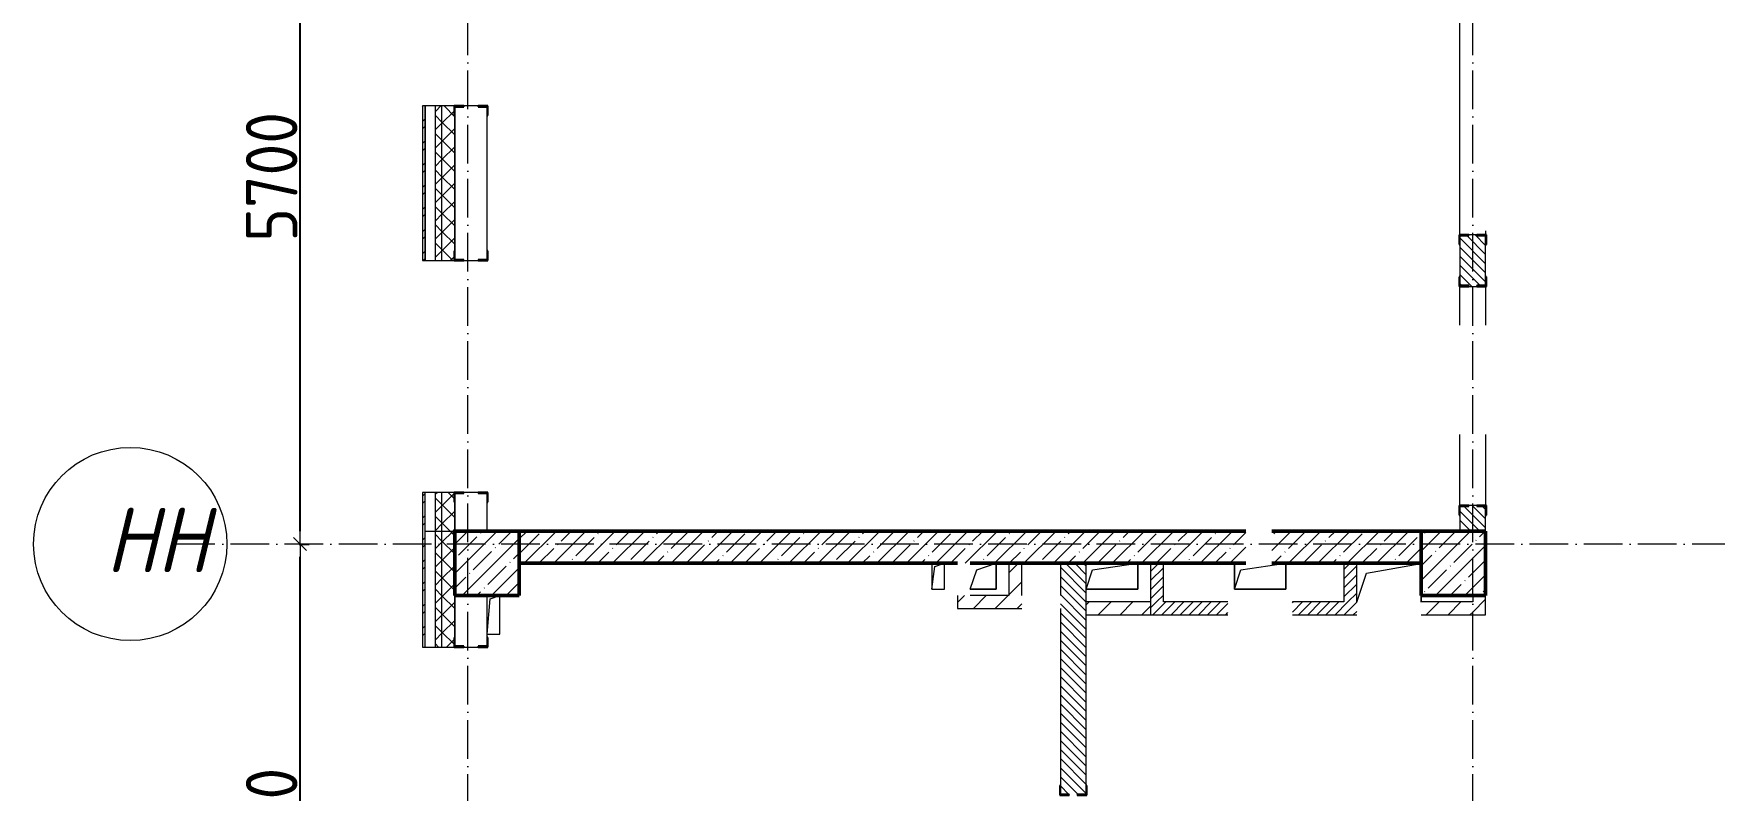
# Model space of a CAD drawing. Header units: millimetres. Extents: x -401725 to 250493, y 305116 to 802890.
# Drawn here: x -21310 to -8267, y 524684 to 530559 of the extents above; entities that cross this region are included whole.
import ezdxf

# ---------------------------------------------------------------- set-up
doc = ezdxf.new("R2010")
doc.units = ezdxf.units.MM
doc.linetypes.add('50_200_ШТРИХ_1Т_ш5_п1_п1_', pattern=[700, 500, -100, 0, -100])
for name, color, linetype, lineweight in [('A-____-____-DIMS', 7, 'Continuous', 9), ('A-FLOR-____-OTLN', 7, 'Continuous', 9), ('A-GENM-____-MCUT', 7, 'Continuous', 25), ('A-GENM-____-OTLN', 7, 'Continuous', 9), ('A-GENM-____-OTLN-1', 7, 'Continuous', 25), ('A-WALL-____-MCUT', 7, 'Continuous', 13), ('A-WALL-____-MCUT-1', 7, 'Continuous', 9), ('A-WALL-____-MCUT-2', 7, 'Continuous', 50), ('A-WALL-____-PATT-1', 7, 'Continuous', 9), ('A-WALL-FNSH-MCUT-1', 7, 'Continuous', 9), ('I-WALL-____-OTLN', 7, 'Continuous', 9), ('S-COLS-____-MCUT', 7, 'Continuous', 50), ('S-COLS-____-OTLN', 7, 'Continuous', 9), ('S-GRID-____-IDEN', 7, 'Continuous', 9), ('S-GRID-____-OTLN-1', 7, '50_200_ШТРИХ_1Т_ш5_п1_п1_', 9)]:
    doc.layers.add(name, color=color, linetype=linetype, lineweight=lineweight)
doc.styles.add('ISOCPEUR_I_9', font='isocpeui.ttf', dxfattribs={"width": 0.9, "height": 250})
doc.styles.add('СПДС', font='isocpeur.ttf', dxfattribs={"width": 0.9})
doc.dimstyles.new('Размера А3', dxfattribs={"dimtxt": 200, "dimasz": 100, "dimexe": 70, "dimexo": 100, "dimgap": 20, "dimtad": 1, "dimdec": 0, "dimrnd": 10, "dimzin": 0, "dimdsep": 46, "dimtxsty": 'СПДС', "dimblk": 'ARROWHEAD_6', "dimcen": 1, "dimclrd": 256, "dimclre": 256, "dimclrt": 256, "dimazin": 0, "dimtfac": 1, "dimtdec": 0, "dimtmove": 2, "dimatfit": 3, "dimfxl": 1, "dimtolj": 1, "dimtzin": 0, "dimarcsym": 0})
pattern_1 = [(135, (-15591.663, 459015.94), (-35.35534, -35.35534), [])]
pattern_2 = [(45, (-15591.663, 459015.94), (-35.35534, 35.35534), [])]
pattern_3 = [(45, (-15591.66, 459015.94), (-84.85281, 84.85281), [])]
pattern_4 = [(45, (-15591.66, 459015.94), (-70.71068, 70.71068), []), (135, (-15591.66, 459015.94), (-70.71068, -70.71068), [])]
pattern_5 = [(45, (-15591.66, 459015.94), (-85.53659, 85.53659), []), (45, (-15534.64, 459015.94), (-85.53659, 85.53659), [])]

# ---------------------------------------------------------------- blocks, each defined once
blk = doc.blocks.new('BSC_Колонна _Прямоугольная - 500х500-V22-АР1_План отверстий 2 этажа в осях 1-64_Ю-ЯЯ')
at = {"layer": 'S-COLS-____-OTLN'}
h = blk.add_hatch(dxfattribs=at)
h.set_pattern_fill('FP_31', color=256, style=0, pattern_type=2)
h.set_pattern_definition([(45, (2200, -67431.04), (-114.04925, 114.04925), []), (45, (2314.05, -67431.04), (-114.04925, 114.04925), [201.613, -40.323, 3.353, -36.97])])
h.paths.add_polyline_path([(-250, -250), (250, -250), (250, 250), (-250, 250)], flags=0)
at = {"layer": 'S-COLS-____-MCUT'}
for p, q in [((250, 250), (-250, 250)), ((-250, 250), (-250, -250)), ((250, -250), (250, 250)), ((-250, -250), (250, -250))]:
    blk.add_line(p, q, dxfattribs=at)
blk = doc.blocks.new('BSC_Колонна _Прямоугольная - 500х500-V23-АР1_План отверстий 2 этажа в осях 1-64_Ю-ЯЯ')
at = {"layer": 'S-COLS-____-OTLN'}
h = blk.add_hatch(dxfattribs=at)
h.set_pattern_fill('FP_32', color=256, style=0, pattern_type=2)
h.set_pattern_definition([(45, (-5300, -67431.04), (-114.04925, 114.04925), []), (45, (-5185.95, -67431.04), (-114.04925, 114.04925), [201.613, -40.323, 3.353, -36.97])])
h.paths.add_polyline_path([(-250, -250), (250, -250), (250, 250), (-250, 250)], flags=0)
at = {"layer": 'S-COLS-____-MCUT'}
for p, q in [((250, 250), (-250, 250)), ((-250, 250), (-250, -250)), ((250, -250), (250, 250)), ((-250, -250), (250, -250))]:
    blk.add_line(p, q, dxfattribs=at)
blk = doc.blocks.new('Фахверк_СКБ_Уголок - 250_2700-27497298-АР1_План отверстий 2 этажа в осях 1-64_Ю-ЯЯ')
at = {"layer": 'A-GENM-____-MCUT'}
for p, q in [((200, 181), (125, 181)), ((125, 181), (125, 106)), ((131, 106), (131, 175)), ((131, 175), (200, 175)), ((200, 175), (200, 181)), ((125, 106), (131, 106)), ((131, -6), (125, -6)), ((125, -6), (125, -81)), ((125, -81), (200, -81)), ((131, -75), (131, -6)), ((200, -75), (131, -75)), ((200, -81), (200, -75))]:
    blk.add_line(p, q, dxfattribs=at)
blk = doc.blocks.new('154_Стойка_СКБ_Уголок - СМ-2180_200-28268025-АР1_План отверстий 2 этажа в осях 1-64_Ю-ЯЯ')
at = {"layer": 'A-GENM-____-MCUT'}
for p, q in [((125, 156), (125, 81)), ((200, 156), (125, 156)), ((131, 81), (131, 150)), ((131, 150), (200, 150)), ((200, 150), (200, 156)), ((125, 81), (131, 81)), ((131, 19), (125, 19)), ((125, 19), (125, -56)), ((131, -50), (131, 19)), ((125, -56), (200, -56)), ((200, -50), (131, -50)), ((200, -56), (200, -50))]:
    blk.add_line(p, q, dxfattribs=at)
blk = doc.blocks.new('Фахверк_СКБ_Уголок - 200_3960_зеркало-28268689-АР1_План отверстий 2 этажа в осях 1-64_Ю-ЯЯ')
at = {"layer": 'A-GENM-____-MCUT'}
for p, q in [((200, 156), (125, 156)), ((125, 156), (125, 81)), ((131, 81), (131, 150)), ((131, 150), (200, 150)), ((200, 150), (200, 156)), ((125, 81), (131, 81)), ((131, 19), (125, 19)), ((125, 19), (125, -56)), ((131, -50), (131, 19)), ((125, -56), (200, -56)), ((200, -50), (131, -50)), ((200, -56), (200, -50))]:
    blk.add_line(p, q, dxfattribs=at)
blk = doc.blocks.new('Фахверк_СКБ_Уголок - 200_3960-28268576-АР1_План отверстий 2 этажа в осях 1-64_Ю-ЯЯ')
at = {"layer": 'A-GENM-____-MCUT'}
for p, q in [((200, 156), (125, 156)), ((125, 156), (125, 81)), ((131, 81), (131, 150)), ((131, 150), (200, 150)), ((200, 150), (200, 156)), ((125, 81), (131, 81)), ((131, 19), (125, 19)), ((125, 19), (125, -56)), ((131, -50), (131, 19)), ((125, -56), (200, -56)), ((200, -50), (131, -50)), ((200, -56), (200, -50))]:
    blk.add_line(p, q, dxfattribs=at)
blk = doc.blocks.new('AR_Отверстие прямоугольное _в плите_ - AR_Отверстие прямоугольное _в плите_-30510814-АР1_План отверстий 2 этажа в осях 1-64_Ю-ЯЯ')
at = {"layer": 'A-GENM-____-OTLN'}
for p, q in [((-25, 125), (50, 150)), ((50, -150), (50, 150)), ((-50, -150), (-25, 125)), ((-50, -150), (50, -150))]:
    blk.add_line(p, q, dxfattribs=at)
blk = doc.blocks.new('AR_Отверстие прямоугольное _в плите_ - AR_Отверстие прямоугольное _в плите_-V166-АР1_План отверстий 2 этажа в осях 1-64_Ю-ЯЯ')
at = {"layer": 'A-GENM-____-OTLN'}
for p, q in [((-50, 100), (-50, -100)), ((-50, -100), (-25, 75)), ((-25, 75), (50, 100)), ((50, -100), (50, 100)), ((-50, -100), (50, -100))]:
    blk.add_line(p, q, dxfattribs=at)
blk = doc.blocks.new('AR_Отверстие прямоугольное _в плите_ - AR_Отверстие прямоугольное _в плите_-V187-АР1_План отверстий 2 этажа в осях 1-64_Ю-ЯЯ')
at = {"layer": 'A-GENM-____-OTLN'}
for p, q in [((250, 150), (-250, 150)), ((-175, 75), (250, 150)), ((-250, -150), (-175, 75)), ((250, -150), (250, -100))]:
    blk.add_line(p, q, dxfattribs=at)
blk = doc.blocks.new('AR_Отверстие прямоугольное _в плите_ - AR_Отверстие прямоугольное _в плите_-V192-АР1_План отверстий 2 этажа в осях 1-64_Ю-ЯЯ')
at = {"layer": 'A-GENM-____-OTLN'}
for p, q in [((-100, -100), (-50, 50)), ((-50, 50), (100, 100)), ((100, -100), (100, 100)), ((-100, -100), (100, -100))]:
    blk.add_line(p, q, dxfattribs=at)
blk = doc.blocks.new('AR_Отверстие прямоугольное _в плите_ - AR_Отверстие прямоугольное _в плите_-30459223-АР1_План отверстий 2 этажа в осях 1-64_Ю-ЯЯ')
at = {"layer": 'A-GENM-____-OTLN'}
for p, q in [((-200, -100), (-150, 50)), ((-150, 50), (200, 100)), ((200, -100), (200, 100)), ((-200, -100), (200, -100))]:
    blk.add_line(p, q, dxfattribs=at)
blk = doc.blocks.new('AR_Отверстие прямоугольное _в плите_ - AR_Отверстие прямоугольное _в плите_-V202-АР1_План отверстий 2 этажа в осях 1-64_Ю-ЯЯ')
at = {"layer": 'A-GENM-____-OTLN'}
for p, q in [((-200, 100), (-200, -100)), ((-200, -100), (-150, 50)), ((-150, 50), (200, 100)), ((200, -100), (200, 100)), ((-200, -100), (200, -100))]:
    blk.add_line(p, q, dxfattribs=at)
blk = doc.blocks.new('Ось сетки - Круг_Ø6_00__ISO-2_5_0_9K_-25732049-АР1_План отверстий 2 этажа в осях 1-64_Ю-ЯЯ')
at = {"layer": 'S-GRID-____-IDEN'}
blk.add_circle((0, 0), 3, dxfattribs=at)
blk = doc.blocks.new('ARROWHEAD_6')
at = {"color": 0, "linetype": 'Continuous'}
for p, q in [((0, 0), (-1, 0)), ((-0.5, -0.5), (0.5, 0.5))]:
    blk.add_line(p, q, dxfattribs=at)
blk = doc.blocks.new('*D4617')
at = {"layer": 'A-____-____-DIMS', "lineweight": -2, "transparency": 16777216}
for p, q in [((-19249, 526597), (-19173, 526597)), ((-19243, 522197), (-19243, 526497)), ((-19249, 522097), (-19173, 522097))]:
    blk.add_line(p, q, dxfattribs=at)
at = {"layer": 'Defpoints', "color": 0, "lineweight": 30, "transparency": 16777216}
for p in [(-19349, 526597), (-19243, 526597), (-19349, 522097)]:
    blk.add_point(p, dxfattribs=at)
at = {"layer": 'A-____-____-DIMS', "lineweight": -2, "transparency": 16777216, "xscale": 100, "yscale": 100, "zscale": 100}
for p, rotation in [((-19243, 526597), 90), ((-19243, 522097), 270)]:
    blk.add_blockref('ARROWHEAD_6', p, dxfattribs=dict(at, rotation=rotation))
at = {"layer": 'A-____-____-DIMS', "transparency": 16777216, "insert": (-19463, 524347), "char_height": 400, "width": 2.56, "attachment_point": 5, "rotation": 90, "style": 'СПДС'}
blk.add_mtext('\\A1;4500', dxfattribs=at)
blk = doc.blocks.new('*D4618')
at = {"layer": 'A-____-____-DIMS', "lineweight": -2, "transparency": 16777216}
for p, q in [((-19249, 532297), (-19173, 532297)), ((-19243, 526697), (-19243, 532197)), ((-19249, 526597), (-19173, 526597))]:
    blk.add_line(p, q, dxfattribs=at)
at = {"layer": 'Defpoints', "color": 0, "lineweight": 30, "transparency": 16777216}
for p in [(-19349, 532297), (-19243, 532297), (-19349, 526597)]:
    blk.add_point(p, dxfattribs=at)
at = {"layer": 'A-____-____-DIMS', "lineweight": -2, "transparency": 16777216, "xscale": 100, "yscale": 100, "zscale": 100}
for p, rotation in [((-19243, 532297), 90), ((-19243, 526597), 270)]:
    blk.add_blockref('ARROWHEAD_6', p, dxfattribs=dict(at, rotation=rotation))
at = {"layer": 'A-____-____-DIMS', "transparency": 16777216, "insert": (-19463, 529447), "char_height": 400, "width": 2.49, "attachment_point": 5, "rotation": 90, "style": 'СПДС'}
blk.add_mtext('\\A1;5700', dxfattribs=at)
blk = doc.blocks.new('2этаж')
at = {"layer": 'S-GRID-____-OTLN-1', "color": 251, "ltscale": 0.6, "true_color": 0x636466}
for p, q in [((-17941.7, 511907.5), (-17941.7, 549908.8)), ((-10141.7, 511907.5), (-10141.7, 549908.8)), ((88482.7, 526597), (-20260.4, 526597))]:
    blk.add_line(p, q, dxfattribs=at)
at = {"layer": 'S-GRID-____-IDEN', "xscale": 250, "yscale": 250, "zscale": 99.99999999999993, "rotation": 89.9999999999998}
blk.add_blockref('Ось сетки - Круг_Ø6_00__ISO-2_5_0_9K_-25732049-АР1_План отверстий 2 этажа в осях 1-64_Ю-ЯЯ', (-20560.4, 526597), dxfattribs=at)
at = {"layer": 'S-GRID-____-IDEN', "insert": (-20750.1, 526878.9), "char_height": 500, "width": 447.342, "attachment_point": 1, "style": 'ISOCPEUR_I_9'}
blk.add_mtext('НН', dxfattribs=at)
at = {"layer": 'A-____-____-DIMS'}
for base, p1, p2, picture, middle in [((-19243.1, 532297), (-19349.1, 526597), (-19349.1, 532297), '*D4618', (-19463.1, 529447)), ((-19243.1, 526597), (-19349.1, 522097), (-19349.1, 526597), '*D4617', (-19463.1, 524347))]:
    dim = blk.add_linear_dim(base=base, p1=p1, p2=p2, angle=90, dimstyle='Размера А3', override={"dimtxt": 400}, dxfattribs=at)
    dim.commit()
    dim.dimension.update_dxf_attribs({"geometry": picture, "text_midpoint": middle})

msp = doc.modelspace()

# ---------------------------------------------------------------- hatches: boundary and pattern name
at = {"layer": 'A-WALL-____-PATT-1'}
h = msp.add_hatch(dxfattribs=at)
h.set_pattern_fill('FP_1', color=256, style=0, pattern_type=2)
h.set_pattern_definition(pattern_4)
h.paths.add_polyline_path([(-18141.6634, 526696.983), (-18141.6634, 526996.983), (-18191.6634, 526996.983), (-18191.6634, 526696.983)], flags=0)
h.paths.add_polyline_path([(-18141.6634, 528796.983), (-18141.6634, 529996.983), (-18191.6634, 529996.983), (-18191.6634, 528796.983)], flags=0)
h.paths.add_polyline_path([(-18141.6634, 531796.983), (-18141.6634, 532046.983), (-18191.6634, 532046.983), (-18191.6634, 531796.983)], flags=0)
h = msp.add_hatch(dxfattribs=at)
h.set_pattern_fill('FP_1', color=256, style=0, pattern_type=2)
h.set_pattern_definition(pattern_4)
h.paths.add_polyline_path([(-18141.6634, 526696.983), (-18041.6634, 526696.983), (-18041.6634, 526921.983), (-18047.6634, 526921.983), (-18047.6634, 526996.983), (-18141.6634, 526996.983), (-18141.6634, 526734.2131)], flags=0)
h.paths.add_polyline_path([(-18047.6634, 528796.983), (-18047.6634, 528871.983), (-18041.6634, 528871.983), (-18041.6634, 529921.983), (-18047.6634, 529921.983), (-18047.6634, 529996.983), (-18141.6634, 529996.983), (-18141.6634, 528796.983)], flags=0)
h.paths.add_polyline_path([(-18047.6634, 531796.983), (-18047.6634, 531871.983), (-18041.6634, 531871.983), (-18041.6634, 532046.983), (-18141.6634, 532046.983), (-18141.6634, 531796.983)], flags=0)
h = msp.add_hatch(dxfattribs=at)
h.set_pattern_fill('FP_6', color=256, style=0, pattern_type=2)
h.set_pattern_definition(pattern_1)
h.paths.add_polyline_path([(-10041.6634, 526696.983), (-10041.6634, 526890.983), (-10110.6634, 526890.983), (-10110.6634, 526896.983), (-10172.6634, 526896.983), (-10172.6634, 526890.983), (-10241.6634, 526890.983), (-10241.6634, 526696.983), (-10047.6634, 526696.983)], flags=0)
h.paths.add_polyline_path([(-10172.6634, 528596.983), (-10110.6634, 528596.983), (-10110.6634, 528602.983), (-10041.6634, 528602.983), (-10041.6634, 528990.983), (-10110.6634, 528990.983), (-10110.6634, 528996.983), (-10172.6634, 528996.983), (-10172.6634, 528990.983), (-10241.6634, 528990.983), (-10241.6634, 528602.983), (-10172.6634, 528602.983)], flags=0)
h.paths.add_polyline_path([(-10110.6634, 530796.983), (-10110.6634, 530802.983), (-10041.6634, 530802.983), (-10041.6634, 532046.983), (-10241.6634, 532046.983), (-10241.6634, 530802.983), (-10172.6634, 530802.983), (-10172.6634, 530796.983)], flags=0)
h = msp.add_hatch(dxfattribs=at)
h.set_pattern_fill('FP_3', color=256, style=0, pattern_type=2)
h.set_pattern_definition(pattern_5)
h.paths.add_polyline_path([(-18291.6634, 526866.983), (-18271.6634, 526866.983), (-18271.6634, 526996.983), (-18291.6634, 526996.983)], flags=0)
h.paths.add_polyline_path([(-18271.6634, 528796.983), (-18271.6634, 529996.983), (-18291.6634, 529996.983), (-18291.6634, 528796.983)], flags=0)
h.paths.add_polyline_path([(-18271.6634, 531796.983), (-18271.6634, 531876.983), (-18291.6634, 531876.983), (-18291.6634, 531796.983)], flags=0)
h = msp.add_hatch(dxfattribs=at)
h.set_pattern_fill('FP_3', color=256, style=0, pattern_type=2)
h.set_pattern_definition(pattern_5)
h.paths.add_polyline_path([(-18291.6634, 513946.983), (-18271.6634, 513946.983), (-18271.6634, 515196.983), (-18291.6634, 515196.983), (-18291.6634, 514626.1205)], flags=0)
h.paths.add_polyline_path([(-18271.6634, 516996.983), (-18271.6634, 518196.983), (-18291.6634, 518196.983), (-18291.6634, 516996.983)], flags=0)
h.paths.add_polyline_path([(-18271.6634, 519996.983), (-18271.6634, 521046.983), (-18291.6634, 521046.983), (-18291.6634, 519996.983)], flags=0)
h.paths.add_polyline_path([(-18271.6634, 522846.983), (-18271.6634, 523996.983), (-18291.6634, 523996.983), (-18291.6634, 522846.983)], flags=0)
h.paths.add_polyline_path([(-18271.6634, 525796.983), (-18271.6634, 526866.983), (-18291.6634, 526866.983), (-18291.6634, 525796.983)], flags=0)
h = msp.add_hatch(dxfattribs=at)
h.set_pattern_fill('FP_1', color=256, style=0, pattern_type=2)
h.set_pattern_definition(pattern_4)
h.paths.add_polyline_path([(-18191.6634, 514046.983), (-18141.6634, 514046.983), (-18141.6634, 515196.983), (-18191.6634, 515196.983), (-18191.6634, 514626.1205)], flags=0)
h.paths.add_polyline_path([(-18191.6634, 516996.983), (-18141.6634, 516996.983), (-18141.6634, 518196.983), (-18191.6634, 518196.983), (-18191.6634, 517854.9452)], flags=0)
h.paths.add_polyline_path([(-18191.6634, 519996.983), (-18141.6634, 519996.983), (-18141.6634, 521046.983), (-18191.6634, 521046.983)], flags=0)
h.paths.add_polyline_path([(-18141.6634, 522846.983), (-18141.6634, 523996.983), (-18191.6634, 523996.983), (-18191.6634, 522846.983)], flags=0)
h.paths.add_polyline_path([(-18191.6634, 525796.983), (-18141.6634, 525796.983), (-18141.6634, 526696.983), (-18191.6634, 526696.983), (-18191.6634, 525927.0069)], flags=0)
h = msp.add_hatch(dxfattribs=at)
h.set_pattern_fill('FP_1', color=256, style=0, pattern_type=2)
h.set_pattern_definition(pattern_4)
h.paths.add_polyline_path([(-18141.6634, 514096.983), (-18041.6634, 514096.983), (-18041.6634, 515121.983), (-18047.6634, 515121.983), (-18047.6634, 515196.983), (-18141.6634, 515196.983), (-18141.6634, 514626.1205)], flags=0)
h.paths.add_polyline_path([(-18041.6634, 517696.985), (-18041.6634, 518196.983), (-18141.6634, 518196.983), (-18141.6634, 517696.983)], flags=0)
h.paths.add_polyline_path([(-18047.6634, 516996.983), (-18047.6634, 517071.983), (-18041.6634, 517071.983), (-18041.6634, 517696.985), (-18141.6634, 517696.983), (-18141.6634, 516996.983)], flags=0)
h.paths.add_polyline_path([(-18047.6634, 519996.983), (-18047.6634, 520071.983), (-18041.6634, 520071.983), (-18041.6634, 521046.983), (-18141.6634, 521046.983), (-18141.6634, 519996.983)], flags=0)
h.paths.add_polyline_path([(-18047.6634, 522846.983), (-18047.6634, 522921.983), (-18041.6634, 522921.983), (-18041.6634, 523921.983), (-18047.6634, 523921.983), (-18047.6634, 523996.983), (-18141.6634, 523996.983), (-18141.6634, 522846.983)], flags=0)
h.paths.add_polyline_path([(-18141.6634, 525796.983), (-18047.6634, 525796.983), (-18047.6634, 525871.983), (-18041.6634, 525871.983), (-18041.6634, 526696.983), (-18141.6634, 526696.983), (-18141.6634, 525927.0069)], flags=0)
h = msp.add_hatch(dxfattribs=at)
h.set_pattern_fill('FP_13', color=256, style=0, pattern_type=2)
h.set_pattern_definition([(45, (-15591.66, 459015.94), (-114.04925, 114.04925), []), (45, (-15477.61, 459015.94), (-114.04925, 114.04925), [201.612, -40.322, 3.353, -36.97])])
h.paths.add_polyline_path([(-10541.6634, 526446.983), (-10541.6634, 526696.983), (-11701.6634, 526696.983), (-11701.6634, 526446.983)], flags=0)
h.paths.add_polyline_path([(-11901.6634, 526446.983), (-11901.6634, 526696.983), (-17541.6634, 526696.983), (-17541.6634, 526446.983), (-12071.8431, 526446.983)], flags=0)
h = msp.add_hatch(dxfattribs=at)
h.set_pattern_fill('FP_4', color=256, style=0, pattern_type=2)
h.set_pattern_definition(pattern_3)
h.paths.add_polyline_path([(-13641.6634, 526196.983), (-13641.6634, 526446.983), (-13741.6634, 526446.983), (-13741.6634, 526196.983)], flags=0)
h = msp.add_hatch(dxfattribs=at)
h.set_pattern_fill('FP_6', color=256, style=0, pattern_type=2)
h.set_pattern_definition(pattern_1)
h.paths.add_polyline_path([(-13141.6634, 521046.983), (-13141.6634, 523490.983), (-13210.6634, 523490.983), (-13210.6634, 523496.983), (-13272.6634, 523496.983), (-13272.6634, 523490.983), (-13341.6634, 523490.983), (-13341.6634, 521046.983)], flags=0)
h.paths.add_polyline_path([(-13210.6634, 524646.983), (-13210.6634, 524652.983), (-13141.6634, 524652.983), (-13141.6634, 526446.983), (-13341.6634, 526446.983), (-13341.6634, 524652.983), (-13272.6634, 524652.983), (-13272.6634, 524646.983)], flags=0)
h = msp.add_hatch(dxfattribs=at)
h.set_pattern_fill('FP_5', color=256, style=0, pattern_type=2)
h.set_pattern_definition(pattern_2)
h.paths.add_polyline_path([(-12541.6634, 526146.983), (-12541.6634, 526446.983), (-12641.6634, 526446.983), (-12641.6634, 526146.983)], flags=0)
h = msp.add_hatch(dxfattribs=at)
h.set_pattern_fill('FP_5', color=256, style=0, pattern_type=2)
h.set_pattern_definition(pattern_2)
h.paths.add_polyline_path([(-11041.6634, 526146.983), (-11041.6634, 526446.983), (-11141.6634, 526446.983), (-11141.6634, 526146.983)], flags=0)
h = msp.add_hatch(dxfattribs=at)
h.set_pattern_fill('FP_4', color=256, style=0, pattern_type=2)
h.set_pattern_definition(pattern_3)
h.paths.add_polyline_path([(-14041.6634, 526096.983), (-14041.6634, 526196.983), (-14141.6634, 526196.983), (-14141.6634, 526096.983)], flags=0)
h = msp.add_hatch(dxfattribs=at)
h.set_pattern_fill('FP_4', color=256, style=0, pattern_type=2)
h.set_pattern_definition(pattern_3)
h.paths.add_polyline_path([(-13641.6634, 526096.983), (-13641.6634, 526196.983), (-14041.6634, 526196.983), (-14041.6634, 526096.983), (-13839.3438, 526096.983)], flags=0)
h = msp.add_hatch(dxfattribs=at)
h.set_pattern_fill('FP_4', color=256, style=0, pattern_type=2)
h.set_pattern_definition(pattern_3)
h.paths.add_polyline_path([(-10041.6634, 526046.983), (-10041.6634, 526196.983), (-10141.6634, 526196.983), (-10141.6634, 526046.983)], flags=0)
h = msp.add_hatch(dxfattribs=at)
h.set_pattern_fill('FP_4', color=256, style=0, pattern_type=2)
h.set_pattern_definition(pattern_3)
h.paths.add_polyline_path([(-12641.6634, 526046.983), (-12641.6634, 526146.983), (-13141.6634, 526146.983), (-13141.6634, 526046.983)], flags=0)
h = msp.add_hatch(dxfattribs=at)
h.set_pattern_fill('FP_5', color=256, style=0, pattern_type=2)
h.set_pattern_definition(pattern_2)
h.paths.add_polyline_path([(-12071.8431, 526046.983), (-12041.6634, 526046.983), (-12041.6634, 526146.983), (-12641.6634, 526146.983), (-12641.6634, 526046.983)], flags=0)
h.paths.add_polyline_path([(-11541.6634, 526046.983), (-11041.6634, 526046.983), (-11041.6634, 526146.983), (-11541.6634, 526146.983), (-11541.6634, 526080.3163)], flags=0)
h = msp.add_hatch(dxfattribs=at)
h.set_pattern_fill('FP_4', color=256, style=0, pattern_type=2)
h.set_pattern_definition(pattern_3)
h.paths.add_polyline_path([(-10541.6634, 526046.983), (-10141.6634, 526046.983), (-10141.6634, 526146.983), (-10541.6634, 526146.983)], flags=0)

# ---------------------------------------------------------------- linework, layer by layer
at = {"layer": 'A-FLOR-____-OTLN'}
for p, q in [((-13841.6634, 526446.983), (-13841.6634, 526246.983)), ((-12741.6634, 526446.983), (-12741.6634, 526246.983)), ((-11991.6634, 526246.983), (-11991.6634, 526446.983)), ((-11591.6634, 526446.983), (-11591.6634, 526246.983)), ((-11041.6634, 526446.6355), (-10541.6634, 526446.6355)), ((-13841.6634, 526246.983), (-14041.6634, 526246.983)), ((-12741.6634, 526246.983), (-13141.6634, 526246.983)), ((-11591.6634, 526246.983), (-11991.6634, 526246.983)), ((-10541.6634, 526196.983), (-10541.6634, 526146.983))]:
    msp.add_line(p, q, dxfattribs=at)
at = {"layer": 'A-WALL-____-MCUT'}
for p, q in [((-18047.6634, 529996.983), (-18271.6634, 529996.983)), ((-18271.6634, 529996.983), (-18271.6634, 528796.983)), ((-18271.6634, 528796.983), (-18271.6634, 529996.983)), ((-17860.6634, 529996.983), (-17972.6634, 529996.983)), ((-17791.6634, 528871.983), (-17791.6634, 529921.983)), ((-10110.6634, 528996.983), (-10172.6634, 528996.983)), ((-18271.6634, 528796.983), (-18047.6634, 528796.983)), ((-17972.6634, 528796.983), (-17860.6634, 528796.983)), ((-10241.6634, 528921.983), (-10241.6634, 528671.983)), ((-10041.6634, 528671.983), (-10041.6634, 528921.983)), ((-10172.6634, 528596.983), (-10110.6634, 528596.983)), ((-18047.6634, 526996.983), (-18271.6634, 526996.983)), ((-18271.6634, 526866.983), (-18271.6634, 526996.983)), ((-18271.6634, 525796.983), (-18271.6634, 526996.983)), ((-17860.6634, 526996.983), (-17972.6634, 526996.983)), ((-17791.6634, 526696.983), (-17791.6634, 526921.983)), ((-10110.6634, 526896.983), (-10172.6634, 526896.983)), ((-10241.6634, 526821.983), (-10241.6634, 526696.983)), ((-10041.6634, 526696.983), (-10041.6634, 526821.983)), ((-18271.6634, 526696.983), (-18041.6634, 526696.983)), ((-13341.6634, 526446.983), (-13341.6634, 526196.983)), ((-13141.6634, 524721.983), (-13141.6634, 526446.983)), ((-17791.6634, 525871.983), (-17791.6634, 526196.983)), ((-13341.6634, 526096.983), (-13341.6634, 524721.983)), ((-18271.6634, 525796.983), (-18047.6634, 525796.983)), ((-17972.6634, 525796.983), (-17860.6634, 525796.983))]:
    msp.add_line(p, q, dxfattribs=at)
at = {"layer": 'A-WALL-____-MCUT-1'}
for p, q in [((-18191.6634, 528796.983), (-18191.6634, 529996.983)), ((-18141.6634, 528796.983), (-18141.6634, 529996.983)), ((-18041.6634, 529921.983), (-18041.6634, 528871.983)), ((-18041.6634, 528871.983), (-18041.6634, 529921.983)), ((-18191.6634, 525796.983), (-18191.6634, 526996.983)), ((-18141.6634, 525796.983), (-18141.6634, 526996.983)), ((-18041.6634, 526921.983), (-18041.6634, 526696.983)), ((-18041.6634, 526696.983), (-18041.6634, 526921.983)), ((-18041.6634, 526196.983), (-18041.6634, 525871.983)), ((-18041.6634, 525871.983), (-18041.6634, 526196.983))]:
    msp.add_line(p, q, dxfattribs=at)
at = {"layer": 'A-WALL-____-MCUT-2'}
for p, q in [((-11901.6634, 526696.983), (-17541.6634, 526696.983)), ((-10541.6634, 526696.983), (-11701.6634, 526696.983)), ((-17541.6634, 526446.983), (-14141.6634, 526446.983)), ((-14041.6634, 526446.983), (-11901.6634, 526446.983)), ((-11701.6634, 526446.983), (-10541.6634, 526446.983))]:
    msp.add_line(p, q, dxfattribs=at)
at = {"layer": 'A-WALL-FNSH-MCUT-1'}
for p, q in [((-18291.6634, 529996.983), (-18291.6634, 528796.983)), ((-18271.6634, 529996.983), (-18291.6634, 529996.983)), ((-18291.6634, 528796.983), (-18271.6634, 528796.983)), ((-18291.6634, 526996.983), (-18291.6634, 526866.983)), ((-18271.6634, 526996.983), (-18291.6634, 526996.983)), ((-18291.6634, 526866.983), (-18291.6634, 525796.983)), ((-13741.6634, 526446.983), (-13741.6634, 526196.983)), ((-13641.6634, 526196.983), (-13641.6634, 526446.983)), ((-12641.6634, 526446.983), (-12641.6634, 526046.983)), ((-12541.6634, 526146.983), (-12541.6634, 526446.983)), ((-11141.6634, 526446.983), (-11141.6634, 526146.983)), ((-11041.6634, 526146.983), (-11041.6634, 526446.983)), ((-14141.6634, 526196.983), (-14141.6634, 526096.983)), ((-13741.6634, 526196.983), (-14041.6634, 526196.983)), ((-10141.6634, 526196.983), (-10141.6634, 526146.983)), ((-10041.6634, 526046.983), (-10041.6634, 526196.983)), ((-14141.6634, 526096.983), (-13641.6634, 526096.983)), ((-12641.6634, 526146.983), (-13141.6634, 526146.983)), ((-12041.6634, 526146.983), (-12541.6634, 526146.983)), ((-11141.6634, 526146.983), (-11541.6634, 526146.983)), ((-10141.6634, 526146.983), (-10541.6634, 526146.983)), ((-13141.6634, 526046.983), (-12041.6634, 526046.983)), ((-11541.6634, 526046.983), (-11041.6634, 526046.983)), ((-10541.6634, 526046.983), (-10041.6634, 526046.983)), ((-18291.6634, 525796.983), (-18271.6634, 525796.983))]:
    msp.add_line(p, q, dxfattribs=at)
at = {"layer": 'I-WALL-____-OTLN'}
for p, q in [((-10241.6634, 528996.983), (-10241.6634, 530796.983)), ((-10041.6634, 529026.983), (-10041.6634, 528996.983)), ((-10241.6634, 528296.983), (-10241.6634, 528596.983)), ((-10041.6634, 528596.983), (-10041.6634, 528296.983)), ((-10241.6634, 526896.983), (-10241.6634, 527446.983)), ((-10041.6634, 527446.983), (-10041.6634, 526896.983))]:
    msp.add_line(p, q, dxfattribs=at)

# ---------------------------------------------------------------- block references
at = {"color": 18, "true_color": 0x000000}
msp.add_blockref('2этаж', (0, 0), dxfattribs=at)
at = {"layer": 'A-GENM-____-OTLN'}
for name, p in [('AR_Отверстие прямоугольное _в плите_ - AR_Отверстие прямоугольное _в плите_-V166-АР1_План отверстий 2 этажа в осях 1-64_Ю-ЯЯ', (-14290.5781, 526346.983)), ('AR_Отверстие прямоугольное _в плите_ - AR_Отверстие прямоугольное _в плите_-V192-АР1_План отверстий 2 этажа в осях 1-64_Ю-ЯЯ', (-13941.6634, 526346.983)), ('AR_Отверстие прямоугольное _в плите_ - AR_Отверстие прямоугольное _в плите_-30459223-АР1_План отверстий 2 этажа в осях 1-64_Ю-ЯЯ', (-12941.6634, 526346.983)), ('AR_Отверстие прямоугольное _в плите_ - AR_Отверстие прямоугольное _в плите_-V202-АР1_План отверстий 2 этажа в осях 1-64_Ю-ЯЯ', (-11791.6634, 526346.983)), ('AR_Отверстие прямоугольное _в плите_ - AR_Отверстие прямоугольное _в плите_-V187-АР1_План отверстий 2 этажа в осях 1-64_Ю-ЯЯ', (-10791.6634, 526296.6355)), ('AR_Отверстие прямоугольное _в плите_ - AR_Отверстие прямоугольное _в плите_-30510814-АР1_План отверстий 2 этажа в осях 1-64_Ю-ЯЯ', (-17741.6634, 526046.983))]:
    msp.add_blockref(name, p, dxfattribs=at)
at = {"layer": 'A-GENM-____-OTLN-1'}
for name, p, rotation in [('Фахверк_СКБ_Уголок - 250_2700-27497298-АР1_План отверстий 2 этажа в осях 1-64_Ю-ЯЯ', (-17966.6634, 530121.983), 269.9999999999999), ('Фахверк_СКБ_Уголок - 200_3960_зеркало-28268689-АР1_План отверстий 2 этажа в осях 1-64_Ю-ЯЯ', (-10191.6634, 529121.983), 269.9999999999999), ('Фахверк_СКБ_Уголок - 250_2700-27497298-АР1_План отверстий 2 этажа в осях 1-64_Ю-ЯЯ', (-17866.6634, 528671.983), 89.99999999999991), ('Фахверк_СКБ_Уголок - 200_3960-28268576-АР1_План отверстий 2 этажа в осях 1-64_Ю-ЯЯ', (-10091.6634, 528471.983), 89.99999999999991), ('Фахверк_СКБ_Уголок - 250_2700-27497298-АР1_План отверстий 2 этажа в осях 1-64_Ю-ЯЯ', (-17966.6634, 527121.983), 269.9999999999999), ('Фахверк_СКБ_Уголок - 200_3960_зеркало-28268689-АР1_План отверстий 2 этажа в осях 1-64_Ю-ЯЯ', (-10191.6634, 527021.983), 269.9999999999999), ('Фахверк_СКБ_Уголок - 250_2700-27497298-АР1_План отверстий 2 этажа в осях 1-64_Ю-ЯЯ', (-17866.6634, 525671.983), 89.99999999999991), ('154_Стойка_СКБ_Уголок - СМ-2180_200-28268025-АР1_План отверстий 2 этажа в осях 1-64_Ю-ЯЯ', (-13191.6634, 524521.983), 89.99999999999991)]:
    msp.add_blockref(name, p, dxfattribs=dict(at, rotation=rotation))
at = {"layer": 'S-COLS-____-OTLN'}
for name, p in [('BSC_Колонна _Прямоугольная - 500х500-V22-АР1_План отверстий 2 этажа в осях 1-64_Ю-ЯЯ', (-17791.6634, 526446.983)), ('BSC_Колонна _Прямоугольная - 500х500-V23-АР1_План отверстий 2 этажа в осях 1-64_Ю-ЯЯ', (-10291.6634, 526446.983))]:
    msp.add_blockref(name, p, dxfattribs=at)

doc.saveas('drawing.dxf')
